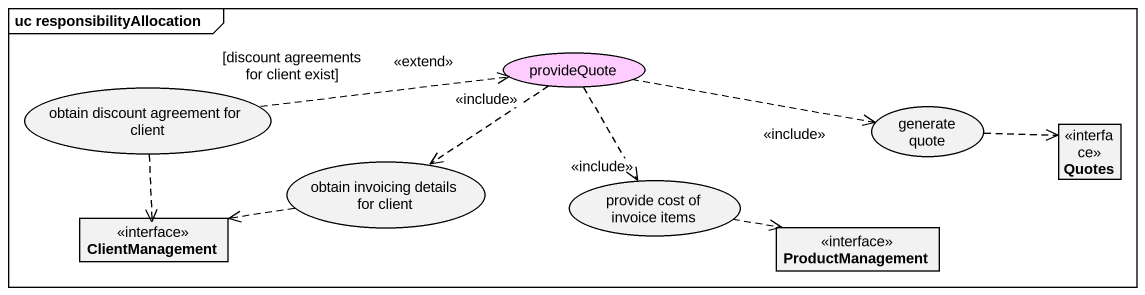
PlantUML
@startuml
mainframe uc responsibilityAllocation
allowmixing
hide circle
hide empty members
usecase provideQuote #FFCCFF
usecase "obtain discount agreement for client" as obtain_discount_agreement
usecase "generate quote" as generate_quote
usecase "obtain invoicing details for client" as obtain_invoicing_details
interface Quotes
interface ClientManagement
usecase "provide cost of invoice items" as provide_cost_of_invoice
interface ProductManagement
provideQuote .right.> generate_quote : <<include>>
provideQuote ..> obtain_invoicing_details : <<include>>
provideQuote ..> provide_cost_of_invoice : <<include>>
obtain_discount_agreement .right.> provideQuote : <<extend>>\n[discount agreements for client exist]
obtain_discount_agreement ..> ClientManagement
generate_quote .right.> Quotes
obtain_invoicing_details .left.> ClientManagement
provide_cost_of_invoice .right.> ProductManagement
@enduml
